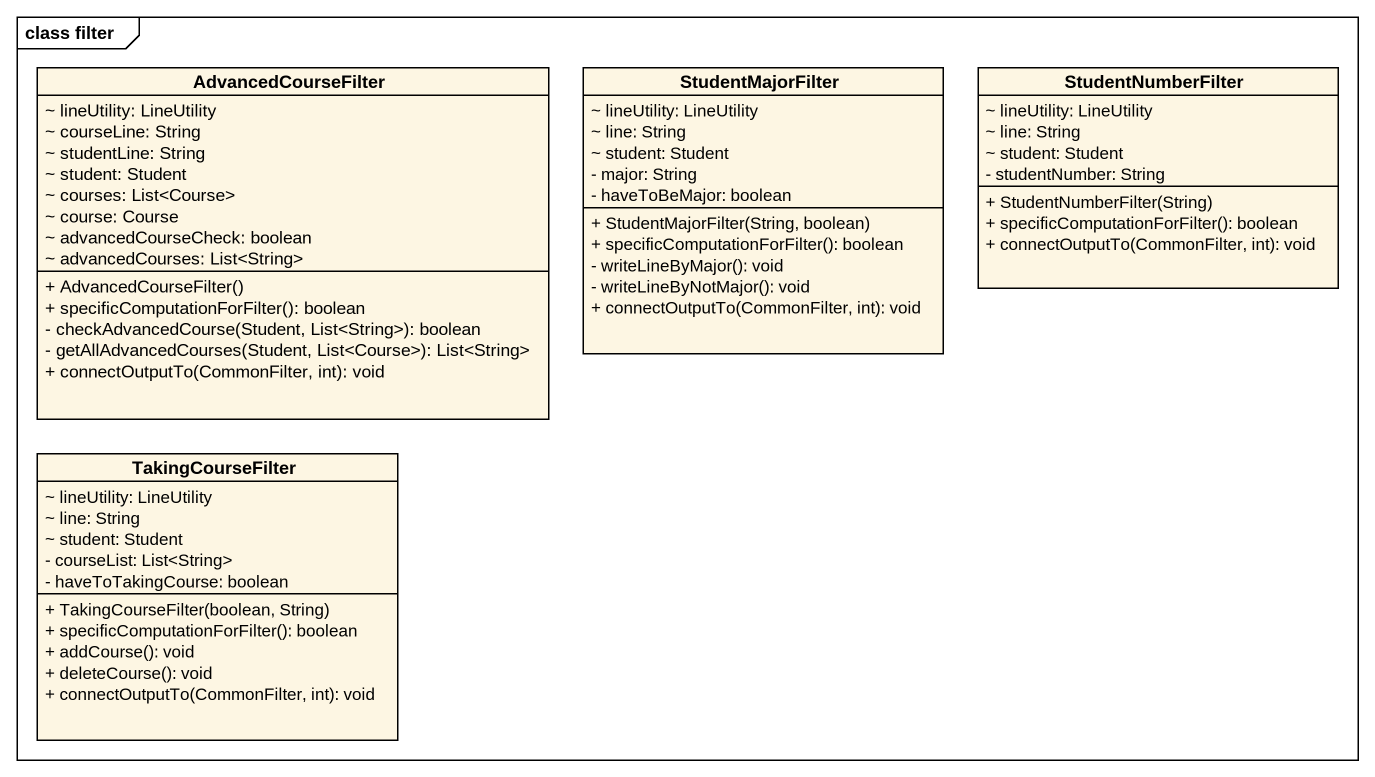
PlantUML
@startuml
mainframe class filter
hide circle
hide empty members
skinparam classAttributeIconSize 0
class AdvancedCourseFilter {
  ~ lineUtility: LineUtility
  ~ courseLine: String
  ~ studentLine: String
  ~ student: Student
  ~ courses: List<Course>
  ~ course: Course
  ~ advancedCourseCheck: boolean
  ~ advancedCourses: List<String>
  + AdvancedCourseFilter()
  + specificComputationForFilter(): boolean
  - checkAdvancedCourse(Student, List<String>): boolean
  - getAllAdvancedCourses(Student, List<Course>): List<String>
  + connectOutputTo(CommonFilter, int): void
}
class StudentMajorFilter {
  ~ lineUtility: LineUtility
  ~ line: String
  ~ student: Student
  - major: String
  - haveToBeMajor: boolean
  + StudentMajorFilter(String, boolean)
  + specificComputationForFilter(): boolean
  - writeLineByMajor(): void
  - writeLineByNotMajor(): void
  + connectOutputTo(CommonFilter, int): void
}
class StudentNumberFilter {
  ~ lineUtility: LineUtility
  ~ line: String
  ~ student: Student
  - studentNumber: String
  + StudentNumberFilter(String)
  + specificComputationForFilter(): boolean
  + connectOutputTo(CommonFilter, int): void
}
class TakingCourseFilter {
  ~ lineUtility: LineUtility
  ~ line: String
  ~ student: Student
  - courseList: List<String>
  - haveToTakingCourse: boolean
  + TakingCourseFilter(boolean, String)
  + specificComputationForFilter(): boolean
  + addCourse(): void
  + deleteCourse(): void
  + connectOutputTo(CommonFilter, int): void
}
@enduml
